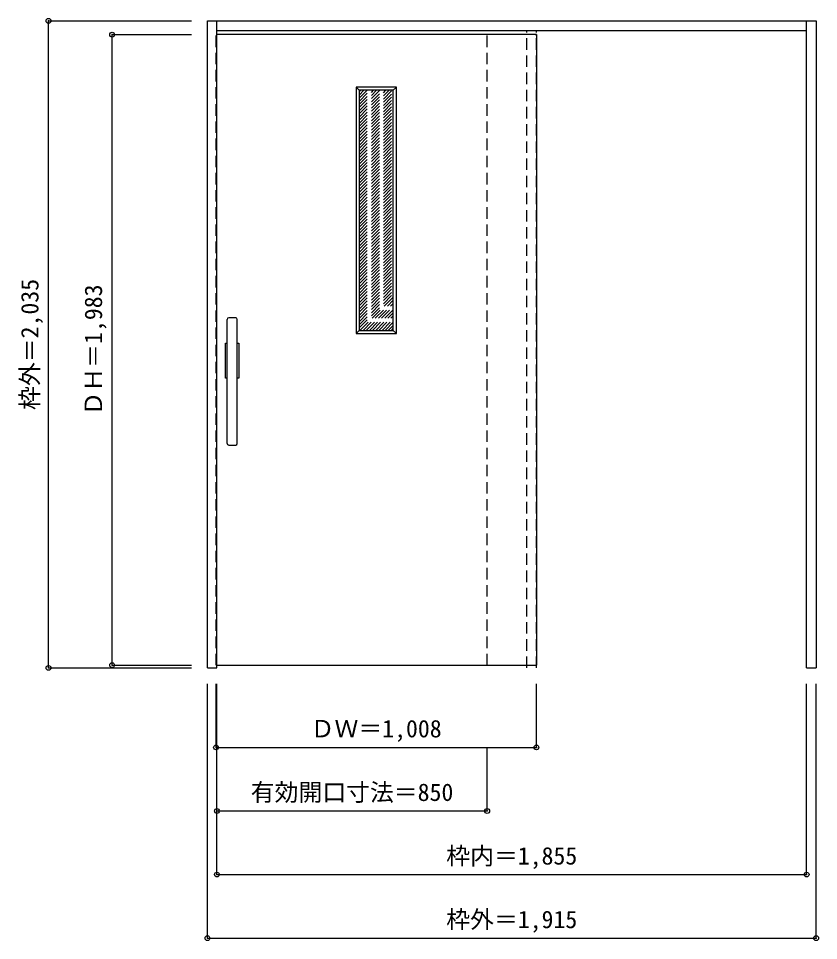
# Model space of a CAD drawing. Units: millimetres, scale not verified. Extents: x -1081 to 1436, y -1916 to 984.
import ezdxf
from ezdxf.enums import TextEntityAlignment as Align

# ---------------------------------------------------------------- set-up
doc = ezdxf.new("R2010")
doc.units = ezdxf.units.MM
doc.header["$LTSCALE"] = 30
doc.header["$PDMODE"] = 32
doc.header["$PDSIZE"] = 15
doc.linetypes.add('DASHED1', pattern=[1.8, 1.2, -0.6])
doc.layers.add('0-0', color=4, linetype='DASHED1')
doc.layers.add('0-1_寸法', color=7, linetype='Continuous')
doc.styles.add('ＭＳ ゴシック', font='')
doc.styles.get('ＭＳ ゴシック').set_extended_font_data('MS Gothic')

msp = doc.modelspace()

# ---------------------------------------------------------------- linework, layer by layer
at = {"layer": '0-0', "color": 3, "linetype": 'Continuous'}
for p, q in [((-486.16, -1058.49), (-486.16, 976.51)), ((-486.16, 976.51), (1428.84, 976.51)), ((-456.16, -1058.49), (-456.16, 976.51)), ((1398.84, -1058.49), (1398.84, 976.51)), ((1428.84, 976.51), (1428.84, -1058.49)), ((-456.16, 946.51), (1398.84, 946.51)), ((548.84, 933.01), (-456.16, 933.01)), ((548.84, 933.01), (548.84, -1049.99)), ((-8.66, 758.01), (-8.66, 3.01)), ((-424.16, -352.49), (-424.16, 37.51)), ((-397.16, 42.51), (-419.16, 42.51)), ((-392.16, -352.49), (-392.16, 37.51)), ((-8.66, 3.01), (98.34, 3.01)), ((-429.16, -147.49), (-429.16, -37.49)), ((-429.16, -37.49), (-424.16, -37.49)), ((-392.16, -37.49), (-387.16, -37.49)), ((-387.16, -37.49), (-387.16, -147.49)), ((-424.16, -147.49), (-429.16, -147.49)), ((-387.16, -147.49), (-392.16, -147.49)), ((-419.16, -357.49), (-397.16, -357.49)), ((-486.16, -1058.49), (-456.16, -1058.49)), ((-456.16, -1049.99), (548.84, -1049.99)), ((1398.84, -1058.49), (1428.84, -1058.49))]:
    msp.add_line(p, q, dxfattribs=at)
at = {"layer": '0-0'}
for p, q in [((-459.16, -1049.99), (-459.16, 933.01)), ((-456.16, 933.01), (-459.16, 933.01)), ((393.84, -1049.99), (393.84, 933.01)), ((518.84, -1058.49), (518.84, 946.51)), ((548.84, -1058.49), (548.84, 946.51)), ((548.84, 929.01), (548.84, 933.01)), ((-8.66, 654.01), (95.34, 758.01)), ((-8.66, 663.91), (85.44, 758.01)), ((-8.66, 673.81), (75.54, 758.01)), ((-8.66, 683.71), (65.64, 758.01)), ((-8.66, 693.61), (55.74, 758.01)), ((-8.66, 703.51), (45.84, 758.01)), ((-8.66, 713.41), (35.94, 758.01)), ((-8.66, 723.31), (26.04, 758.01)), ((-8.66, 733.21), (16.14, 758.01)), ((-8.66, 743.11), (6.24, 758.01)), ((-8.66, 753.01), (-3.65, 758.01)), ((-8.66, 644.12), (98.34, 751.12)), ((-8.66, 634.22), (98.34, 741.22)), ((-8.66, 624.32), (98.34, 731.32)), ((-8.66, 614.42), (98.34, 721.42)), ((-8.66, 604.52), (98.34, 711.52)), ((-8.66, 594.62), (98.34, 701.62)), ((-8.66, 584.72), (98.34, 691.72)), ((-8.66, 574.82), (98.34, 681.82)), ((-8.66, 564.92), (98.34, 671.92)), ((-8.66, 555.02), (98.34, 662.02)), ((-8.66, 545.12), (98.34, 652.12)), ((-8.66, 535.22), (98.34, 642.22)), ((-8.66, 525.32), (98.34, 632.32)), ((-8.66, 515.42), (98.34, 622.42)), ((-8.66, 505.52), (98.34, 612.52)), ((-8.66, 495.62), (98.34, 602.62)), ((-8.66, 485.72), (98.34, 592.72)), ((-8.66, 475.82), (98.34, 582.82)), ((-8.66, 465.92), (98.34, 572.92)), ((-8.66, 456.02), (98.34, 563.02)), ((-8.66, 446.13), (98.34, 553.13)), ((-8.66, 436.23), (98.34, 543.23)), ((-8.66, 426.33), (98.34, 533.33)), ((-8.66, 416.43), (98.34, 523.43)), ((-8.66, 406.53), (98.34, 513.53)), ((-8.66, 396.63), (98.34, 503.63)), ((-8.66, 386.73), (98.34, 493.73)), ((-8.66, 376.83), (98.34, 483.83)), ((-8.66, 366.93), (98.34, 473.93)), ((-8.66, 357.03), (98.34, 464.03)), ((-8.66, 347.13), (98.34, 454.13)), ((-8.66, 337.23), (98.34, 444.23)), ((-8.66, 327.33), (98.34, 434.33)), ((-8.66, 317.43), (98.34, 424.43)), ((-8.66, 307.53), (98.34, 414.53)), ((-8.66, 297.63), (98.34, 404.63)), ((-8.66, 287.73), (98.34, 394.73)), ((-8.66, 277.83), (98.34, 384.83)), ((-8.66, 267.93), (98.34, 374.93)), ((-8.66, 258.03), (98.34, 365.03)), ((-8.66, 248.14), (98.34, 355.14)), ((-8.66, 238.24), (98.34, 345.24)), ((-8.66, 228.34), (98.34, 335.34)), ((-8.66, 218.44), (98.34, 325.44)), ((-8.66, 208.54), (98.34, 315.54)), ((-8.66, 198.64), (98.34, 305.64)), ((-8.66, 188.74), (98.34, 295.74)), ((-8.66, 178.84), (98.34, 285.84)), ((-8.66, 168.94), (98.34, 275.94)), ((-8.66, 159.04), (98.34, 266.04)), ((-8.66, 149.14), (98.34, 256.14)), ((-8.66, 139.24), (98.34, 246.24)), ((-8.66, 129.34), (98.34, 236.34)), ((-8.66, 119.44), (98.34, 226.44)), ((-8.66, 109.54), (98.34, 216.54)), ((-8.66, 99.64), (98.34, 206.64)), ((-8.66, 89.74), (98.34, 196.74)), ((-8.66, 79.84), (98.34, 186.84)), ((-8.66, 69.94), (98.34, 176.94)), ((-8.66, 60.04), (98.34, 167.04)), ((-8.66, 50.15), (98.34, 157.15)), ((-8.66, 40.25), (98.34, 147.25)), ((-8.66, 30.35), (98.34, 137.35)), ((-8.66, 20.45), (98.34, 127.45)), ((-8.66, 10.55), (98.34, 117.55)), ((-6.29, 3.01), (98.34, 107.65)), ((3.61, 3.01), (98.34, 97.75)), ((13.51, 3.01), (98.34, 87.85)), ((23.41, 3.01), (98.34, 77.95)), ((33.3, 3.01), (98.34, 68.05)), ((43.2, 3.01), (98.34, 58.15)), ((53.1, 3.01), (98.34, 48.25)), ((63, 3.01), (98.34, 38.35)), ((72.9, 3.01), (98.34, 28.45)), ((82.8, 3.01), (98.34, 18.55)), ((92.7, 3.01), (98.34, 8.65)), ((-456.16, -1049.99), (-459.16, -1049.99))]:
    msp.add_line(p, q, dxfattribs=at)
at = {"layer": '0-0', "color": 7, "linetype": 'Continuous'}
for p, q in [((-18.66, 768.01), (-8.66, 758.01)), ((98.34, 758.01), (108.34, 768.01)), ((-18.66, -6.99), (-8.66, 3.01)), ((98.34, 3.01), (108.34, -6.99))]:
    msp.add_line(p, q, dxfattribs=at)
msp.add_lwpolyline([(-18.66, -6.99), (108.34, -6.99), (108.34, 768.01), (-18.66, 768.01)], close=True, dxfattribs=at)
at = {"layer": '0-0', "color": 3, "linetype": 'Continuous'}
msp.add_lwpolyline([(98.34, 3.01), (98.34, 758.01), (-8.66, 758.01)], dxfattribs=at)
for centre, start, end in [((-419.16, 37.51), 90, 180), ((-397.16, 37.51), 0, 90), ((-419.16, -352.49), 180, 270), ((-397.16, -352.49), 270, 0)]:
    msp.add_arc(centre, 5, start, end, dxfattribs=at)
at = {"layer": '0-1_寸法', "color": 4}
for p, q in [((-986.16, 976.51), (-536.16, 976.51)), ((-986.16, -1058.49), (-986.16, 976.51)), ((-786.16, 933.01), (-536.16, 933.01)), ((-786.16, -1049.99), (-786.16, 933.01)), ((-986.16, -1058.49), (-536.16, -1058.49)), ((-786.16, -1049.99), (-536.16, -1049.99)), ((-486.16, -1908.49), (-486.16, -1108.49)), ((-459.16, -1308.49), (-459.16, -1108.49)), ((-456.16, -1708.49), (-456.16, -1108.49)), ((548.84, -1308.49), (548.84, -1108.49)), ((1398.84, -1708.49), (1398.84, -1108.49)), ((-459.16, -1308.49), (548.84, -1308.49)), ((393.84, -1508.49), (393.84, -1308.49)), ((-456.16, -1508.49), (393.84, -1508.49)), ((-456.16, -1708.49), (1398.84, -1708.49))]:
    msp.add_line(p, q, dxfattribs=at)
msp.add_lwpolyline([(-486.16, -1908.49), (1428.84, -1908.49), (1428.84, -1108.49)], dxfattribs=at)
at = {"layer": '0-1_寸法'}
for p in [(-986.16, 976.51), (-786.16, 933.01), (-786.16, -1049.99), (-986.16, -1058.49), (-459.16, -1308.49), (548.84, -1308.49), (-456.16, -1508.49), (393.84, -1508.49), (-456.16, -1708.49), (1398.84, -1708.49), (-486.16, -1908.49), (1428.84, -1908.49)]:
    msp.add_point(p, dxfattribs=at)

# ---------------------------------------------------------------- texts
at = {"layer": '0-1_寸法', "style": 'ＭＳ ゴシック'}
for s, p in [('枠外＝2,035', (-1001.16, -247.24)), ('ＤＨ＝1,983', (-801.16, -264.74))]:
    msp.add_text(s, height=54.99, rotation=90, dxfattribs=at).set_placement(p, align=Align.BOTTOM_LEFT)
for s, p in [('ＤＷ＝1,008', (-161.41, -1293.49)), ('有効開口寸法＝850', (-349.91, -1493.49)), ('枠内＝1,855', (265.09, -1693.49)), ('枠外＝1,915', (265.09, -1893.49))]:
    msp.add_text(s, height=54.99, dxfattribs=at).set_placement(p, align=Align.BOTTOM_LEFT)

doc.saveas('drawing.dxf')
